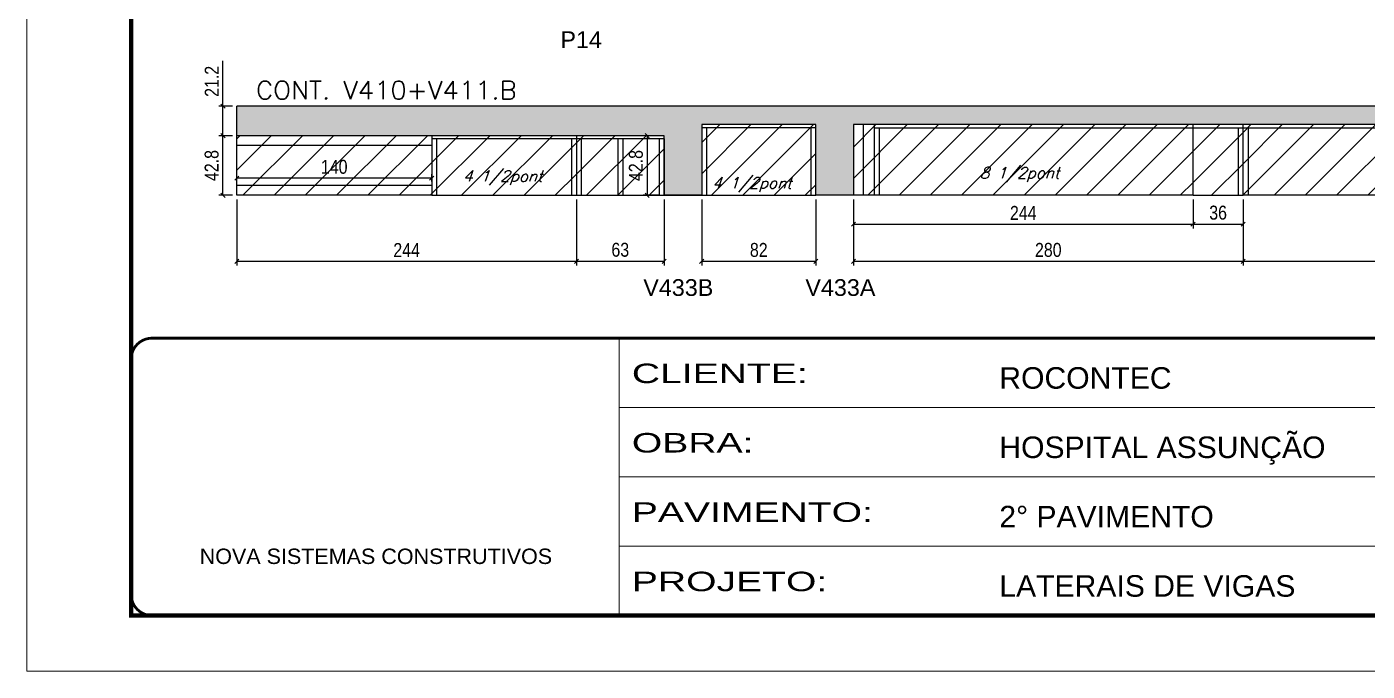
# Model space of a CAD drawing. Extents: x 137137 to 143418, y 10464 to 34486.
# Drawn here: x 141933 to 142896, y 25396 to 25859 of the extents above; entities that cross this region are included whole.
import ezdxf

# ---------------------------------------------------------------- set-up
doc = ezdxf.new("R2010")
doc.units = 0
doc.linetypes.add('CONTINUO', pattern=[0])
doc.linetypes.add('DASHED', pattern=[0.75, 0.5, -0.25])
for name, color, linetype in [('5', 5, 'Continuous'), ('COTA', 241, 'Continuous'), ('Painéis', 200, 'Continuous'), ('Reaproveitamento', 251, 'Continuous'), ('SARR_2.2x7', 40, 'Continuous'), ('SARR_3.5x7', 81, 'Continuous'), ('texto', 7, 'Continuous')]:
    doc.layers.add(name, color=color, linetype=linetype)
for name, color, linetype, lineweight in [('Folhas', 255, 'Continuous', 9), ('SARRAFO DE PRESSAO', 251, 'DASHED', 9), ('Texto Seção', 7, 'Continuous', 15)]:
    doc.layers.add(name, color=color, linetype=linetype, lineweight=lineweight)
doc.styles.add('ARIAL', font='arial.ttf')
doc.styles.add('COTA TECNICA', font='techl___.ttf', dxfattribs={"height": 10})
doc.styles.add('REGUA-120', font='ROMANS.shx', dxfattribs={"height": 15})
doc.styles.add('Romans', font='romans.shx')
doc.styles.get("Standard").update_dxf_attribs({"font": 'arial.ttf'})
doc.styles.add('Tecnologia', font='')
doc.styles.get('Tecnologia').set_extended_font_data('Forgotten Futurist')
doc.dimstyles.new('PAINEL', dxfattribs={"dimtxt": 10, "dimasz": 3, "dimexe": 3, "dimexo": 3, "dimgap": 3, "dimtad": 1, "dimdec": 1, "dimzin": 12, "dimdsep": 46, "dimtxsty": 'COTA TECNICA', "dimblk1": 'OBLIQUE', "dimblk2": 'OBLIQUE', "dimsah": 1, "dimcen": 0.9, "dimclrd": 4, "dimclre": 4, "dimclrt": 240, "dimadec": 1, "dimazin": 3, "dimtfac": 1, "dimtdec": 1, "dimtmove": 0, "dimatfit": 3, "dimfxl": 1, "dimtolj": 1, "dimtzin": 12, "dimarcsym": 0})
pattern_1 = [(45, (1560.227, -1e-11), (-11.2253202, 11.2253202), [])]

# ---------------------------------------------------------------- blocks, each defined once
blk = doc.blocks.new('9999999999')
at = {"color": 30, "linetype": 'CONTINUO'}
for p, q in [((98564.56, 34230.21), (98564.56, 34429.45)), ((98564.56, 34379.64), (99583.98, 34379.64)), ((98564.56, 34329.83), (99487.98, 34329.83)), ((98564.56, 34280.02), (99487.98, 34280.02))]:
    blk.add_line(p, q, dxfattribs=at)
at = {"color": 30, "linetype": 'CONTINUO', "const_width": 2}
blk.add_lwpolyline([(99583.98, 34230.21), (99583.98, 34414.45, 0.414214), (99568.98, 34429.45), (98228.98, 34429.45, 0.414214), (98213.98, 34414.45), (98213.98, 34245.21, 0.414214), (98228.98, 34230.21), (99583.98, 34230.21)], format="xyb", dxfattribs=at)
at = {"layer": 'Folhas'}
blk.add_lwpolyline([(98138.98, 34190.21), (99623.98, 34190.21), (99623.98, 35240.21), (98138.98, 35240.21)], close=True, dxfattribs=at)
at = {"layer": 'Folhas', "color": 30, "const_width": 3}
blk.add_lwpolyline([(98213.98, 34230.21), (99583.98, 34230.21), (99583.98, 35200.21), (98213.98, 35200.21)], close=True, dxfattribs=at)
at = {"color": 7, "linetype": 'Continuous', "ltscale": 5, "style": 'ARIAL'}
for s, height, p in [('ROCONTEC', 15.483, (98837.68, 34393.13)), ('HOSPITAL ASSUNÇÃO', 15.4829, (98837.68, 34343.32)), ('2° PAVIMENTO', 15.4829, (98837.68, 34293.51)), ('NOVA SISTEMAS CONSTRUTIVOS', 11.0592, (98263.19, 34267.21)), ('LATERAIS DE VIGAS', 15.4829, (98837.68, 34243.7))]:
    blk.add_text(s, height=height, dxfattribs=at).set_placement(p)
at = {"layer": 'Folhas', "color": 7, "style": 'Tecnologia', "width": 1.5}
for s, p in [('CLIENTE:', (98573.65, 34397.17)), ('OBRA:', (98573.65, 34347.31)), ('PAVIMENTO:', (98573.65, 34297.5)), ('PROJETO:', (98573.65, 34247.69))]:
    blk.add_text(s, height=14, dxfattribs=at).set_placement(p)
blk = doc.blocks.new('_Oblique')
at = {"color": 0, "linetype": 'ByBlock', "lineweight": -2}
blk.add_line((-0.5, -0.5), (0.5, 0.5), dxfattribs=at)
blk = doc.blocks.new('*D791')
at = {"layer": 'COTA', "color": 4, "lineweight": -2, "transparency": 16777216}
for p, q in [((142083.67, 25734.62), (142083.67, 25687.23)), ((142327.67, 25734.62), (142327.67, 25687.23)), ((142083.67, 25690.23), (142327.67, 25690.23))]:
    blk.add_line(p, q, dxfattribs=at)
at = {"layer": 'Defpoints', "color": 0, "transparency": 16777216}
for p in [(142083.67, 25737.62), (142327.67, 25737.62), (142327.67, 25690.23)]:
    blk.add_point(p, dxfattribs=at)
at = {"layer": 'COTA', "color": 4, "lineweight": -2, "transparency": 16777216, "xscale": 3, "yscale": 3, "zscale": 3, "rotation": 180}
blk.add_blockref('_Oblique', (142083.67, 25690.23), dxfattribs=at)
at = {"layer": 'COTA', "color": 4, "lineweight": -2, "transparency": 16777216, "xscale": 3, "yscale": 3, "zscale": 3}
blk.add_blockref('_Oblique', (142327.67, 25690.23), dxfattribs=at)
at = {"layer": 'COTA', "color": 240, "transparency": 16777216, "insert": (142205.67, 25698.3), "char_height": 10, "attachment_point": 5, "style": 'COTA TECNICA'}
blk.add_mtext('\\A1;244', dxfattribs=at)
blk = doc.blocks.new('*D667')
at = {"layer": 'COTA', "color": 4, "lineweight": -2, "transparency": 16777216}
for p, q in [((142327.67, 25734.62), (142327.67, 25687.23)), ((142390.67, 25734.62), (142390.67, 25687.23)), ((142327.67, 25690.23), (142390.67, 25690.23))]:
    blk.add_line(p, q, dxfattribs=at)
at = {"layer": 'Defpoints', "color": 0, "transparency": 16777216}
for p in [(142327.67, 25737.62), (142390.67, 25737.62), (142390.67, 25690.23)]:
    blk.add_point(p, dxfattribs=at)
at = {"layer": 'COTA', "color": 4, "lineweight": -2, "transparency": 16777216, "xscale": 3, "yscale": 3, "zscale": 3, "rotation": 180}
blk.add_blockref('_Oblique', (142327.67, 25690.23), dxfattribs=at)
at = {"layer": 'COTA', "color": 4, "lineweight": -2, "transparency": 16777216, "xscale": 3, "yscale": 3, "zscale": 3}
blk.add_blockref('_Oblique', (142390.67, 25690.23), dxfattribs=at)
at = {"layer": 'COTA', "color": 240, "transparency": 16777216, "insert": (142359.17, 25698.45), "char_height": 10, "attachment_point": 5, "style": 'COTA TECNICA'}
blk.add_mtext('\\A1;63', dxfattribs=at)
blk = doc.blocks.new('*D668')
at = {"layer": 'COTA', "color": 4, "lineweight": -2, "transparency": 16777216}
for p, q in [((142417.67, 25734.62), (142417.67, 25687.23)), ((142499.67, 25734.62), (142499.67, 25687.23)), ((142417.67, 25690.23), (142499.67, 25690.23))]:
    blk.add_line(p, q, dxfattribs=at)
at = {"layer": 'Defpoints', "color": 0, "transparency": 16777216}
for p in [(142417.67, 25737.62), (142499.67, 25737.62), (142499.67, 25690.23)]:
    blk.add_point(p, dxfattribs=at)
at = {"layer": 'COTA', "color": 4, "lineweight": -2, "transparency": 16777216, "xscale": 3, "yscale": 3, "zscale": 3, "rotation": 180}
blk.add_blockref('_Oblique', (142417.67, 25690.23), dxfattribs=at)
at = {"layer": 'COTA', "color": 4, "lineweight": -2, "transparency": 16777216, "xscale": 3, "yscale": 3, "zscale": 3}
blk.add_blockref('_Oblique', (142499.67, 25690.23), dxfattribs=at)
at = {"layer": 'COTA', "color": 240, "transparency": 16777216, "insert": (142458.67, 25698.32), "char_height": 10, "attachment_point": 5, "style": 'COTA TECNICA'}
blk.add_mtext('\\A1;82', dxfattribs=at)
blk = doc.blocks.new('*D774')
at = {"layer": 'COTA', "color": 4, "lineweight": -2, "transparency": 16777216}
for p, q in [((142526.67, 25734.62), (142526.67, 25713.9)), ((142770.67, 25734.62), (142770.67, 25713.9)), ((142526.67, 25716.9), (142770.67, 25716.9))]:
    blk.add_line(p, q, dxfattribs=at)
at = {"layer": 'Defpoints', "color": 0, "transparency": 16777216}
for p in [(142526.67, 25737.62), (142770.67, 25737.62), (142770.67, 25716.9)]:
    blk.add_point(p, dxfattribs=at)
at = {"layer": 'COTA', "color": 4, "lineweight": -2, "transparency": 16777216, "xscale": 3, "yscale": 3, "zscale": 3, "rotation": 180}
blk.add_blockref('_Oblique', (142526.67, 25716.9), dxfattribs=at)
at = {"layer": 'COTA', "color": 4, "lineweight": -2, "transparency": 16777216, "xscale": 3, "yscale": 3, "zscale": 3}
blk.add_blockref('_Oblique', (142770.67, 25716.9), dxfattribs=at)
at = {"layer": 'COTA', "color": 240, "transparency": 16777216, "insert": (142648.67, 25724.97), "char_height": 10, "attachment_point": 5, "style": 'COTA TECNICA'}
blk.add_mtext('\\A1;244', dxfattribs=at)
blk = doc.blocks.new('*D775')
at = {"layer": 'COTA', "color": 4, "lineweight": -2, "transparency": 16777216}
for p, q in [((142770.67, 25734.62), (142770.67, 25713.9)), ((142806.67, 25734.62), (142806.67, 25713.9)), ((142770.67, 25716.9), (142806.67, 25716.9))]:
    blk.add_line(p, q, dxfattribs=at)
at = {"layer": 'Defpoints', "color": 0, "transparency": 16777216}
for p in [(142770.67, 25737.62), (142806.67, 25737.62), (142806.67, 25716.9)]:
    blk.add_point(p, dxfattribs=at)
at = {"layer": 'COTA', "color": 4, "lineweight": -2, "transparency": 16777216, "xscale": 3, "yscale": 3, "zscale": 3, "rotation": 180}
blk.add_blockref('_Oblique', (142770.67, 25716.9), dxfattribs=at)
at = {"layer": 'COTA', "color": 4, "lineweight": -2, "transparency": 16777216, "xscale": 3, "yscale": 3, "zscale": 3}
blk.add_blockref('_Oblique', (142806.67, 25716.9), dxfattribs=at)
at = {"layer": 'COTA', "color": 240, "transparency": 16777216, "insert": (142788.67, 25725.12), "char_height": 10, "attachment_point": 5, "style": 'COTA TECNICA'}
blk.add_mtext('\\A1;36', dxfattribs=at)
blk = doc.blocks.new('*D776')
at = {"layer": 'COTA', "color": 4, "lineweight": -2, "transparency": 16777216}
for p, q in [((142806.67, 25734.62), (142806.67, 25687.23)), ((143050.67, 25734.62), (143050.67, 25687.23)), ((142806.67, 25690.23), (143050.67, 25690.23))]:
    blk.add_line(p, q, dxfattribs=at)
at = {"layer": 'Defpoints', "color": 0, "transparency": 16777216}
for p in [(142806.67, 25737.62), (143050.67, 25737.62), (143050.67, 25690.23)]:
    blk.add_point(p, dxfattribs=at)
at = {"layer": 'COTA', "color": 4, "lineweight": -2, "transparency": 16777216, "xscale": 3, "yscale": 3, "zscale": 3, "rotation": 180}
blk.add_blockref('_Oblique', (142806.67, 25690.23), dxfattribs=at)
at = {"layer": 'COTA', "color": 4, "lineweight": -2, "transparency": 16777216, "xscale": 3, "yscale": 3, "zscale": 3}
blk.add_blockref('_Oblique', (143050.67, 25690.23), dxfattribs=at)
at = {"layer": 'COTA', "color": 240, "transparency": 16777216, "insert": (142928.67, 25698.3), "char_height": 10, "attachment_point": 5, "style": 'COTA TECNICA'}
blk.add_mtext('\\A1;244', dxfattribs=at)
blk = doc.blocks.new('*D777')
at = {"layer": 'COTA', "color": 4, "lineweight": -2, "transparency": 16777216}
for p, q in [((142387.67, 25780.42), (142375.5, 25780.42)), ((142378.5, 25780.42), (142378.5, 25737.62)), ((142387.67, 25737.62), (142375.5, 25737.62))]:
    blk.add_line(p, q, dxfattribs=at)
at = {"layer": 'Defpoints', "color": 0, "transparency": 16777216}
for p in [(142390.67, 25780.42), (142378.5, 25737.62), (142390.67, 25737.62)]:
    blk.add_point(p, dxfattribs=at)
at = {"layer": 'COTA', "color": 4, "lineweight": -2, "transparency": 16777216, "xscale": 3, "yscale": 3, "zscale": 3}
for p, rotation in [((142378.5, 25780.42), 90), ((142378.5, 25737.62), 270)]:
    blk.add_blockref('_Oblique', p, dxfattribs=dict(at, rotation=rotation))
at = {"layer": 'COTA', "color": 240, "transparency": 16777216, "insert": (142370.4, 25759.02), "char_height": 10, "attachment_point": 5, "rotation": 90, "style": 'COTA TECNICA'}
blk.add_mtext('\\A1;42.8', dxfattribs=at)
blk = doc.blocks.new('*D787')
at = {"layer": 'COTA', "color": 4, "lineweight": -2, "ltscale": 25, "transparency": 16777216}
for p, q in [((142526.67, 25734.62), (142526.67, 25687.23)), ((142806.67, 25734.62), (142806.67, 25687.23)), ((142526.67, 25690.23), (142806.67, 25690.23))]:
    blk.add_line(p, q, dxfattribs=at)
at = {"layer": 'Defpoints', "color": 0, "ltscale": 25, "transparency": 16777216}
for p in [(142526.67, 25737.62), (142806.67, 25737.62), (142806.67, 25690.23)]:
    blk.add_point(p, dxfattribs=at)
at = {"layer": 'COTA', "color": 4, "lineweight": -2, "ltscale": 25, "transparency": 16777216, "xscale": 3, "yscale": 3, "zscale": 3, "rotation": 180}
blk.add_blockref('_Oblique', (142526.67, 25690.23), dxfattribs=at)
at = {"layer": 'COTA', "color": 4, "lineweight": -2, "ltscale": 25, "transparency": 16777216, "xscale": 3, "yscale": 3, "zscale": 3}
blk.add_blockref('_Oblique', (142806.67, 25690.23), dxfattribs=at)
at = {"layer": 'COTA', "color": 240, "ltscale": 25, "transparency": 16777216, "insert": (142666.67, 25698.35), "char_height": 10, "attachment_point": 5, "style": 'COTA TECNICA'}
blk.add_mtext('\\A1;280', dxfattribs=at)
blk = doc.blocks.new('*D1091')
at = {"layer": 'COTA', "color": 4, "lineweight": -2, "ltscale": 25, "transparency": 16777216}
for p, q in [((142080.67, 25780.42), (142070.72, 25780.42)), ((142073.72, 25737.62), (142073.72, 25780.42)), ((142080.67, 25737.62), (142070.72, 25737.62))]:
    blk.add_line(p, q, dxfattribs=at)
at = {"layer": 'Defpoints', "color": 0, "ltscale": 25, "transparency": 16777216}
for p in [(142073.72, 25780.42), (142083.67, 25780.42), (142083.67, 25737.62)]:
    blk.add_point(p, dxfattribs=at)
at = {"layer": 'COTA', "color": 4, "lineweight": -2, "ltscale": 25, "transparency": 16777216, "xscale": 3, "yscale": 3, "zscale": 3}
for p, rotation in [((142073.72, 25780.42), 90), ((142073.72, 25737.62), 270)]:
    blk.add_blockref('_Oblique', p, dxfattribs=dict(at, rotation=rotation))
at = {"layer": 'COTA', "color": 240, "ltscale": 25, "transparency": 16777216, "insert": (142065.63, 25759.02), "char_height": 10, "attachment_point": 5, "rotation": 90, "style": 'COTA TECNICA'}
blk.add_mtext('\\A1;42.8', dxfattribs=at)
blk = doc.blocks.new('*D1092')
at = {"layer": 'COTA', "color": 4, "lineweight": -2, "ltscale": 25, "transparency": 16777216}
for p, q in [((142073.72, 25801.62), (142073.72, 25834.35)), ((142080.67, 25801.62), (142070.72, 25801.62)), ((142073.72, 25780.42), (142073.72, 25801.62)), ((142080.67, 25780.42), (142070.72, 25780.42))]:
    blk.add_line(p, q, dxfattribs=at)
at = {"layer": 'Defpoints', "color": 0, "ltscale": 25, "transparency": 16777216}
for p in [(142073.72, 25801.62), (142083.67, 25801.62), (142083.67, 25780.42)]:
    blk.add_point(p, dxfattribs=at)
at = {"layer": 'COTA', "color": 4, "lineweight": -2, "ltscale": 25, "transparency": 16777216, "xscale": 3, "yscale": 3, "zscale": 3}
for p, rotation in [((142073.72, 25801.62), 90), ((142073.72, 25780.42), 270)]:
    blk.add_blockref('_Oblique', p, dxfattribs=dict(at, rotation=rotation))
at = {"layer": 'COTA', "color": 240, "ltscale": 25, "transparency": 16777216, "insert": (142065.66, 25819.49), "char_height": 10, "attachment_point": 5, "rotation": 90, "style": 'COTA TECNICA'}
blk.add_mtext('\\A1;21.2', dxfattribs=at)
blk = doc.blocks.new('*D1194')
at = {"layer": 'COTA', "color": 4, "lineweight": -2, "ltscale": 25, "transparency": 16777216}
for p, q in [((142083.67, 25747.62), (142083.67, 25752.93)), ((142223.67, 25747.62), (142223.67, 25752.93)), ((142223.67, 25749.93), (142083.67, 25749.93))]:
    blk.add_line(p, q, dxfattribs=at)
at = {"layer": 'Defpoints', "color": 0, "ltscale": 25, "transparency": 16777216}
for p in [(142083.67, 25749.93), (142083.67, 25744.62), (142223.67, 25744.62)]:
    blk.add_point(p, dxfattribs=at)
at = {"layer": 'COTA', "color": 4, "lineweight": -2, "ltscale": 25, "transparency": 16777216, "xscale": 3, "yscale": 3, "zscale": 3, "rotation": 180}
blk.add_blockref('_Oblique', (142083.67, 25749.93), dxfattribs=at)
at = {"layer": 'COTA', "color": 4, "lineweight": -2, "ltscale": 25, "transparency": 16777216, "xscale": 3, "yscale": 3, "zscale": 3}
blk.add_blockref('_Oblique', (142223.67, 25749.93), dxfattribs=at)
at = {"layer": 'COTA', "color": 240, "ltscale": 25, "transparency": 16777216, "insert": (142153.67, 25758.03), "char_height": 10, "attachment_point": 5, "style": 'COTA TECNICA'}
blk.add_mtext('\\A1;140', dxfattribs=at)

msp = doc.modelspace()

# ---------------------------------------------------------------- hatches: boundary and pattern name
at = {"layer": 'COTA', "linetype": 'ByBlock'}
h = msp.add_hatch(dxfattribs=at)
h.set_pattern_fill('AR-CONC', color=256, scale=0.03)
h.set_pattern_definition([(50, (1593.3113, -6883.4506), (5.46554007, -0.47817257), [0.5715, -6.2865]), (355, (1593.311, -6883.4506), (-1.05730264, 5.73170536), [0.4572, -5.02921753]), (100.4514447, (1593.7667, -6883.4905), (4.40823741, 5.25353256), [0.48570026, -5.34270734]), (46.1842, (1593.311, -6881.9266), (8.13237123, -1.26126984), [0.85725, -9.42975]), (96.6355576, (1593.989, -6882.032), (7.122124, 7.42278374), [0.7285507, -8.01406824]), (351.184151, (1593.311, -6881.927), (7.122124, 7.42278374), [0.685799, -7.54379196]), (21, (1594.0733, -6882.3076), (4.54843174, -3.06795595), [0.5715, -6.2865]), (326, (1594.073, -6882.3076), (1.85406085, 5.52563898), [0.4572, -5.0292]), (71.451445, (1594.4523, -6882.5633), (6.40249258, 2.45768307), [0.48570026, -5.34269813]), (37.5, (1593.3113, -6883.4506), (0.092658098, 2.536651166), [0, -4.96824, 0, -5.1054, 0, -5.04825]), (7.5, (1593.3113, -6883.4506), (2.004589875, 3.005417245), [0, -2.91084, 0, -4.85394, 0, -1.92405]), (327.5, (1591.612, -6883.4506), (4.067717855, -0.17186232), [0, -1.905, 0, -5.9436, 0, -7.8867]), (317.5, (1590.85, -6883.4506), (4.44387544, 0.76279473), [0, -2.4765, 0, -3.94716, 0, -5.6007])])
h.paths.add_polyline_path([(142417.67, 25788.42), (142499.67, 25788.42), (142499.67, 25737.62), (142526.67, 25737.62), (142526.67, 25788.42), (143294.67, 25788.42), (143294.67, 25801.62), (142526.67, 25801.62), (142499.67, 25801.62), (142417.67, 25801.62), (142390.67, 25801.62), (142083.67, 25801.62), (142083.67, 25780.42), (142390.67, 25780.42), (142390.67, 25737.62), (142417.67, 25737.62)])
at = {"layer": 'Reaproveitamento', "ltscale": 25}
h = msp.add_hatch(dxfattribs=at)
h.set_pattern_fill('ANSI31', color=256, scale=5)
h.set_pattern_definition(pattern_1)
h.paths.add_polyline_path([(142327.67, 25737.62), (142327.67, 25780.42), (142083.67, 25780.42), (142083.67, 25737.62), (142223.67, 25737.62)])
h = msp.add_hatch(dxfattribs=at)
h.set_pattern_fill('ANSI31', color=256, scale=5)
h.set_pattern_definition(pattern_1)
h.paths.add_polyline_path([(142327.67, 25737.62), (142390.67, 25737.62), (142390.67, 25780.42), (142327.67, 25780.42)])
h = msp.add_hatch(dxfattribs=at)
h.set_pattern_fill('ANSI31', color=256, scale=5)
h.set_pattern_definition(pattern_1)
h.paths.add_polyline_path([(142499.67, 25737.62), (142499.67, 25788.42), (142417.67, 25788.42), (142417.67, 25737.62)])
h = msp.add_hatch(dxfattribs=at)
h.set_pattern_fill('ANSI31', color=256, scale=5)
h.set_pattern_definition(pattern_1)
h.paths.add_polyline_path([(142770.67, 25737.62), (142770.67, 25788.42), (142526.67, 25788.42), (142526.67, 25737.62)])
h.paths.add_polyline_path([(142609.66, 25744.45), (142677.28, 25744.45), (142682.78, 25760.43), (142615.16, 25760.43)], flags=24)
h = msp.add_hatch(dxfattribs=at)
h.set_pattern_fill('ANSI31', color=256, scale=5)
h.set_pattern_definition(pattern_1)
h.paths.add_polyline_path([(142770.67, 25737.62), (142806.67, 25737.62), (142806.67, 25788.42), (142770.67, 25788.42)])
h = msp.add_hatch(dxfattribs=at)
h.set_pattern_fill('ANSI31', color=256, scale=5)
h.set_pattern_definition(pattern_1)
h.paths.add_polyline_path([(143050.67, 25737.62), (143050.67, 25788.42), (142806.67, 25788.42), (142806.67, 25737.62)])
h.paths.add_polyline_path([(142887.98, 25742.88), (142955.6, 25742.88), (142961.1, 25758.85), (142893.48, 25758.85)], flags=24)

# ---------------------------------------------------------------- linework, layer by layer
at = {"layer": 'COTA', "linetype": 'ByBlock'}
for p, q in [((142390.67, 25801.62), (142083.67, 25801.62)), ((142083.67, 25780.42), (142083.67, 25801.62)), ((142417.67, 25801.62), (142390.67, 25801.62)), ((142499.67, 25801.62), (142417.67, 25801.62)), ((142526.67, 25801.62), (142499.67, 25801.62)), ((143294.67, 25801.62), (142526.67, 25801.62)), ((142390.67, 25737.62), (142417.67, 25737.62)), ((142526.67, 25737.62), (142499.67, 25737.62))]:
    msp.add_line(p, q, dxfattribs=at)
at = {"layer": 'Painéis', "linetype": 'ByBlock'}
for p, q in [((142390.67, 25780.42), (142083.67, 25780.42)), ((142390.67, 25737.62), (142390.67, 25780.42)), ((142499.67, 25788.42), (142417.67, 25788.42)), ((142417.67, 25788.42), (142417.67, 25737.62)), ((142499.67, 25737.62), (142499.67, 25788.42)), ((143294.67, 25788.42), (142526.67, 25788.42)), ((142526.67, 25788.42), (142526.67, 25737.62)), ((142770.67, 25737.62), (142770.67, 25788.42)), ((142806.67, 25737.62), (142806.67, 25788.42)), ((142223.67, 25737.62), (142083.67, 25737.62)), ((142223.67, 25737.62), (142390.67, 25737.62)), ((142417.67, 25737.62), (142390.67, 25737.62)), ((142417.67, 25737.62), (142499.67, 25737.62)), ((142770.67, 25737.62), (142526.67, 25737.62)), ((142770.67, 25737.62), (142806.67, 25737.62)), ((143294.67, 25737.62), (142806.67, 25737.62))]:
    msp.add_line(p, q, dxfattribs=at)
at = {"layer": 'Painéis'}
for p, q in [((142083.67, 25737.62), (142083.67, 25780.42)), ((142327.67, 25780.42), (142327.67, 25737.62))]:
    msp.add_line(p, q, dxfattribs=at)
at = {"layer": 'SARR_2.2x7', "linetype": 'Continuous'}
for p, q in [((142499.67, 25786.22), (142417.67, 25786.22)), ((142533.67, 25788.42), (142533.67, 25737.62)), ((142541.67, 25786.22), (142806.67, 25786.22)), ((142806.67, 25786.22), (143050.67, 25786.22)), ((142223.67, 25773.42), (142083.67, 25773.42)), ((142327.67, 25778.22), (142223.67, 25778.22)), ((142390.67, 25778.22), (142327.67, 25778.22)), ((142223.67, 25744.62), (142083.67, 25744.62))]:
    msp.add_line(p, q, dxfattribs=at)
at = {"layer": 'SARR_3.5x7'}
for p, q in [((142223.67, 25780.42), (142223.67, 25737.62)), ((142417.67, 25786.22), (142417.67, 25737.62)), ((142421.17, 25786.22), (142421.17, 25737.62)), ((142496.17, 25786.22), (142496.17, 25737.62)), ((142541.67, 25788.42), (142541.67, 25737.62)), ((142545.17, 25786.22), (142545.17, 25737.62)), ((142803.17, 25786.22), (142803.17, 25737.62)), ((142810.17, 25786.22), (142810.17, 25737.62)), ((142227.17, 25778.22), (142227.17, 25737.62)), ((142324.17, 25778.22), (142324.17, 25737.62)), ((142331.17, 25778.22), (142331.17, 25737.62)), ((142357.42, 25778.23), (142357.42, 25737.62)), ((142360.92, 25778.22), (142360.92, 25737.62)), ((142387.17, 25778.22), (142387.17, 25737.62)), ((142390.67, 25778.22), (142390.67, 25737.62))]:
    msp.add_line(p, q, dxfattribs=at)

# ---------------------------------------------------------------- block references
at = {"layer": 'SARRAFO DE PRESSAO', "color": 6, "linetype": 'ByBlock'}
msp.add_blockref('9999999999', (43793.81, -8794.45), dxfattribs=at)

# ---------------------------------------------------------------- texts
at = {"layer": '5', "linetype": 'Continuous'}
for s, p in [('P14', (142316.16, 25843.44)), ('V433B', (142375.7, 25665.37)), ('V433A', (142492.14, 25665.37))]:
    msp.add_text(s, height=12, rotation=0.00004, dxfattribs=at).set_placement(p)
at = {"layer": 'texto', "color": 2, "char_height": 8, "attachment_point": 5, "style": 'Romans'}
for s, insert in [('{\\Q19;\\C256;4 1/2pont}', (142274.67, 25750.13)), ('{\\Q19;\\C256;4 1/2pont}', (142453.67, 25745.22)), ('{\\Q19;\\C256;8 1/2pont}', (142646.03, 25752.44))]:
    msp.add_mtext(s, dxfattribs=dict(at, insert=insert))
at = {"layer": 'Texto Seção', "style": 'REGUA-120', "width": 1.05}
msp.add_text('CONT. V410+V411.B', height=13, dxfattribs=at).set_placement((142097.5, 25806.67))

# ---------------------------------------------------------------- dimensions: what is measured, and where the dimension line sits
at = {"layer": 'COTA', "ltscale": 25}
for base, p1, p2, picture, middle in [((142073.72, 25801.62), (142083.67, 25780.42), (142083.67, 25801.62), '*D1092', (142065.66, 25819.49)), ((142073.72, 25780.42), (142083.67, 25737.62), (142083.67, 25780.42), '*D1091', (142065.63, 25759.02))]:
    dim = msp.add_linear_dim(base=base, p1=p1, p2=p2, angle=90, dimstyle='PAINEL', dxfattribs=at)
    dim.commit()
    dim.dimension.update_dxf_attribs({"geometry": picture, "text_midpoint": middle})
at = {"layer": 'COTA'}
dim = msp.add_linear_dim(base=(142378.5, 25737.62), p1=(142390.67, 25780.42), p2=(142390.67, 25737.62), angle=90, dimstyle='PAINEL', dxfattribs=at)
dim.commit()
dim.dimension.update_dxf_attribs({"geometry": '*D777', "text_midpoint": (142370.4, 25759.02)})
at = {"layer": 'COTA', "ltscale": 25}
for base, p1, p2, picture, middle in [((142083.67, 25749.93), (142223.67, 25744.62), (142083.67, 25744.62), '*D1194', (142153.67, 25758.03)), ((142806.67, 25690.23), (142526.67, 25737.62), (142806.67, 25737.62), '*D787', (142666.67, 25698.35))]:
    dim = msp.add_linear_dim(base=base, p1=p1, p2=p2, dimstyle='PAINEL', dxfattribs=at)
    dim.commit()
    dim.dimension.update_dxf_attribs({"geometry": picture, "text_midpoint": middle})
at = {"layer": 'COTA'}
dim = msp.add_linear_dim(base=(142327.67, 25690.23), p1=(142083.67, 25737.62), p2=(142327.67, 25737.62), dimstyle='PAINEL', dxfattribs=at)
dim.commit()
dim.dimension.update_dxf_attribs({"geometry": '*D791', "text_midpoint": (142205.67, 25698.3)})
for base, p1, p2, picture, middle in [((142390.67, 25690.23), (142327.67, 25737.62), (142390.67, 25737.62), '*D667', (142359.17, 25698.45)), ((142499.67, 25690.23), (142417.67, 25737.62), (142499.67, 25737.62), '*D668', (142458.67, 25698.32)), ((142770.67, 25716.9), (142526.67, 25737.62), (142770.67, 25737.62), '*D774', (142648.67, 25724.97)), ((142806.67, 25716.9), (142770.67, 25737.62), (142806.67, 25737.62), '*D775', (142788.67, 25725.12)), ((143050.67, 25690.23), (142806.67, 25737.62), (143050.67, 25737.62), '*D776', (142928.67, 25698.3))]:
    dim = msp.add_linear_dim(base=base, p1=p1, p2=p2, dimstyle='PAINEL', override={"dimtmove": 1}, dxfattribs=at)
    dim.commit()
    dim.dimension.update_dxf_attribs({"geometry": picture, "text_midpoint": middle})

doc.saveas('drawing.dxf')
